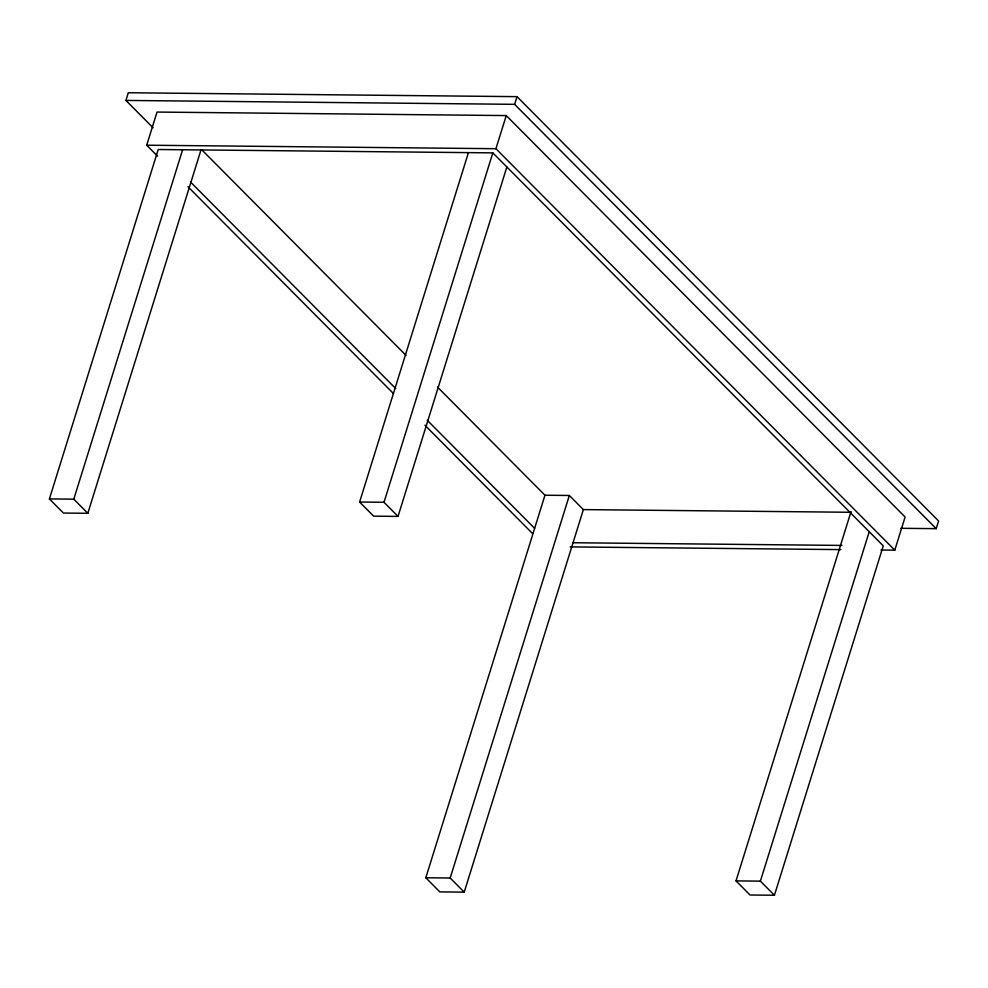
<?xml version="1.0" encoding="UTF-8"?>
<svg xmlns="http://www.w3.org/2000/svg" width="988" height="988" viewBox="0 0 988 988"><rect width="100%" height="100%" fill="white"/><g stroke="black" fill="none" stroke-linecap="round" stroke-linejoin="round"><path stroke-width="1.48" d="M153.078 127.773L125.921 100.43L128.317 92.749L517.02 96.651L938.6 520.972L936.204 528.654L900.735 528.296M157.574 156.129L146.706 145.199L157.018 112.064L506.251 115.571L905.107 517.02L894.782 550.155L880.938 550.02M201.009 149.867L87.821 513.291L63.43 513.044L49.4 498.915L158.228 149.509L492.827 152.868L883.26 545.845L774.431 895.252L750.04 895.005L736.011 880.888L851.039 511.586M87.821 513.291L73.791 499.162L182.619 149.756M506.856 166.997L398.028 516.403L373.637 516.156L359.607 502.028L468.436 152.621M398.028 516.403L383.999 502.275L492.827 152.868M894.782 550.155L495.927 148.706L506.251 115.571M936.204 528.654L514.625 104.333L517.02 96.651M544.956 495.223L569.335 495.47L583.365 509.598L464.224 892.139L439.833 891.892L425.803 877.764L544.956 495.223L437.548 387.111M464.224 892.139L450.182 878.011L569.335 495.47M774.431 895.252L760.39 881.135L869.23 531.717M125.921 100.43L514.625 104.333M146.706 145.199L495.927 148.706M49.4 498.915L73.791 499.162M359.607 502.028L383.999 502.275M583.365 509.598L850.754 512.278M573.052 542.733L841.974 545.425M570.175 546.895L840.936 549.612M425.803 877.764L450.182 878.011M736.011 880.888L760.39 881.135M202.108 150.151L406.08 355.445M190.709 182.2L395.756 388.58M427.224 420.246L534.631 528.358M188.004 186.757L393.409 393.508M424.926 425.223L532.52 533.52"/></g></svg>
